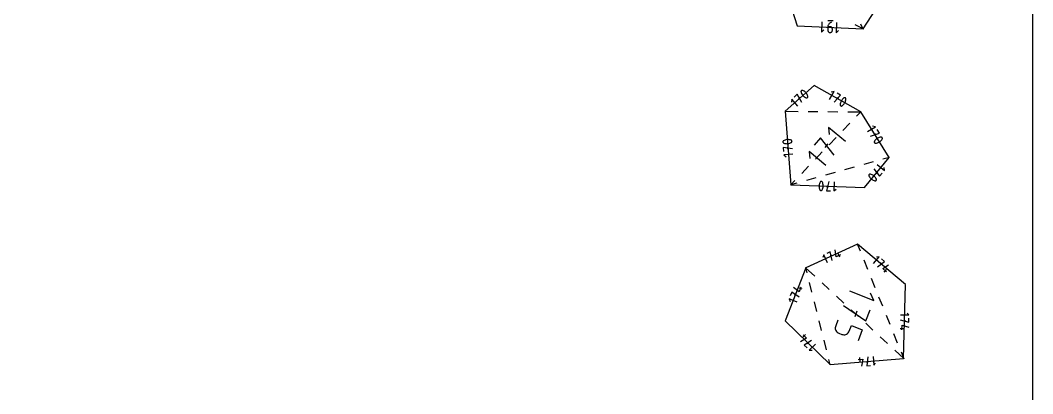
# Model space of a CAD drawing. Extents: x -2 to 214, y 3 to 282.
# Drawn here: x 157.8 to 214.4, y 141.8 to 162.7 of the extents above; entities that cross this region are included whole.
import ezdxf

# ---------------------------------------------------------------- set-up
doc = ezdxf.new("R2010")
doc.units = 0
doc.layers.add('Layer_1', color=7, linetype='CONTINUOUS')

msp = doc.modelspace()

# ---------------------------------------------------------------- linework, layer by layer
at = {"layer": 'Layer_1', "color": 5}
for points in [[(-1.511918, 3.023787), (214.388082, 3.023787), (214.388082, 282.423787), (-1.511918, 282.423787), (-1.511918, 3.023787)], [(204.90059, 162.178229), (206.908703, 165.265581), (205.675424, 167.142288), (202.399935, 167.167537), (200.541145, 164.470434), (201.220751, 162.330075), (204.90059, 162.178229)], [(204.978229, 153.30052), (206.351579, 154.978698), (204.770711, 157.528201), (202.158554, 159.003236), (200.541145, 157.558808), (200.85461, 153.444597), (204.978229, 153.30052)], [(201.705418, 148.798874), (200.541145, 145.850541), (203.054779, 143.40934), (207.167226, 143.745149), (207.265936, 147.870102), (204.584349, 150.125516), (201.705418, 148.798874)]]:
    msp.add_lwpolyline(points, dxfattribs=at)
at = {"layer": 'Layer_1', "color": 1}
for points in [[(202.596863, 162.564157), (202.572898, 161.983414), (202.707335, 162.107229)], [(203.137297, 162.541854), (203.137297, 162.541854), (203.09985, 162.529634), (203.065235, 162.512454), (203.033817, 162.490776), (203.005965, 162.465058), (202.982054, 162.435757), (202.962446, 162.403333), (202.947513, 162.368249), (202.937628, 162.330957), (202.933159, 162.291918), (202.925165, 162.09824), (202.925165, 162.09824), (202.926286, 162.074957), (202.93137, 162.052866), (202.940073, 162.032355), (202.952046, 162.013806), (202.966944, 161.997596), (202.984414, 161.984106), (203.004113, 161.97372), (203.025689, 161.966816), (203.048799, 161.963775), (203.048799, 161.963775), (203.07203, 161.964904), (203.094078, 161.970009), (203.114557, 161.978736), (203.133085, 161.990741), (203.149281, 162.005667), (203.162764, 162.023169), (203.173146, 162.042889), (203.180047, 162.064483), (203.183088, 162.087597), (203.185751, 162.152169), (203.185751, 162.152169), (203.184626, 162.175452), (203.179528, 162.19754), (203.170804, 162.218047), (203.158809, 162.236592), (203.143897, 162.252795), (203.126421, 162.266279), (203.106729, 162.276661), (203.085178, 162.283561), (203.06212, 162.286599), (202.933159, 162.291918)], [(203.220835, 162.611126), (202.930463, 162.623106)], [(203.419445, 162.530213), (203.395481, 161.94947), (203.529917, 162.073284)], [(204.439424, 162.420711), (204.920229, 162.167903)], [(204.910531, 162.158392), (204.768831, 162.441115)], [(201.763566, 158.316109), (201.763566, 158.316109), (201.775412, 158.32072), (201.785992, 158.327204), (201.795164, 158.335311), (201.802777, 158.34479), (201.80869, 158.355388), (201.812754, 158.366856), (201.814825, 158.378939), (201.814758, 158.391392), (201.812401, 158.403958), (201.812401, 158.403958), (201.79635, 158.451558), (201.77573, 158.496869), (201.750792, 158.539605), (201.72179, 158.57949), (201.688971, 158.616235), (201.652596, 158.649562), (201.612909, 158.679188), (201.570166, 158.704828), (201.524623, 158.726199), (201.524623, 158.726199), (201.519638, 158.727999), (201.514544, 158.729445), (201.509365, 158.730503), (201.504133, 158.731174), (201.498877, 158.731466), (201.493635, 158.731375), (201.488428, 158.730881), (201.483291, 158.729999), (201.478257, 158.728729), (201.478257, 158.728729), (201.466277, 158.724171), (201.455591, 158.717697), (201.446345, 158.709598), (201.438683, 158.700122), (201.432742, 158.689521), (201.428671, 158.678042), (201.42661, 158.665941), (201.426706, 158.65346), (201.429101, 158.640852), (201.429101, 158.640852), (201.445216, 158.593322), (201.465882, 158.548068), (201.490855, 158.505364), (201.519874, 158.465497), (201.55269, 158.428751), (201.589051, 158.395407), (201.628706, 158.365745), (201.671399, 158.340052), (201.71688, 158.318611), (201.71688, 158.318611), (201.721847, 158.316811), (201.726913, 158.315365), (201.73206, 158.314307), (201.737263, 158.313636), (201.742509, 158.313351), (201.747783, 158.313453), (201.75306, 158.313947), (201.758327, 158.314829), (201.763566, 158.316099)], [(203.02311, 158.220856), (203.275025, 158.666972), (203.119827, 158.623767)], [(203.289581, 158.070382), (203.640672, 158.460494), (203.442287, 158.572519)], [(201.250176, 157.848566), (200.908916, 158.230691), (200.899853, 158.069849)], [(201.478426, 158.052404), (201.222119, 158.510398), (201.05219, 158.358644)], [(201.374085, 158.340229), (201.289137, 158.264364)], [(203.528492, 158.261834), (203.429312, 158.317838)], [(203.631048, 157.885325), (203.631048, 157.885325), (203.639226, 157.875596), (203.648772, 157.867665), (203.659401, 157.86159), (203.670827, 157.857435), (203.682762, 157.855248), (203.694929, 157.855092), (203.707037, 157.857033), (203.718802, 157.861107), (203.729942, 157.867383), (203.729942, 157.867383), (203.769838, 157.897902), (203.806097, 157.932012), (203.838531, 157.969382), (203.866954, 158.00968), (203.89118, 158.052581), (203.91102, 158.09775), (203.926292, 158.14486), (203.936804, 158.193583), (203.942375, 158.243585), (203.942375, 158.243585), (203.942488, 158.248884), (203.942205, 158.254172), (203.941539, 158.259414), (203.940494, 158.264586), (203.93908, 158.269656), (203.937305, 158.274591), (203.935174, 158.279364), (203.932698, 158.283947), (203.929886, 158.28831), (203.929886, 158.28831), (203.92167, 158.298171), (203.912099, 158.3062), (203.901452, 158.312349), (203.890015, 158.316554), (203.878067, 158.318776), (203.865892, 158.318935), (203.853771, 158.316995), (203.841985, 158.312888), (203.830819, 158.306563), (203.830819, 158.306563), (203.791008, 158.275977), (203.754817, 158.241839), (203.722425, 158.204448), (203.694026, 158.16414), (203.669801, 158.121238), (203.649936, 158.076079), (203.634622, 158.028987), (203.624042, 157.980297), (203.618384, 157.930333), (203.618384, 157.930333), (203.618271, 157.925045), (203.618542, 157.919788), (203.619202, 157.914578), (203.620246, 157.909434), (203.621664, 157.904375), (203.623456, 157.899415), (203.625623, 157.894579), (203.628152, 157.889873), (203.631048, 157.885325)], [(200.518956, 157.558971), (201.269078, 157.553541)], [(201.823817, 157.549527), (202.37856, 157.545512)], [(202.9333, 157.541498), (203.488039, 157.537483)], [(204.042779, 157.533468), (204.792901, 157.528039)], [(204.786071, 157.544217), (204.540541, 157.288182)], [(204.156567, 156.887786), (203.772593, 156.48739)], [(203.9178, 155.873801), (202.973799, 156.646335), (203.011976, 156.264678)], [(205.152459, 156.426452), (205.587875, 156.69644), (205.431026, 156.733199)], [(205.313728, 156.166373), (205.809162, 156.339562), (205.689104, 156.533188)], [(205.615268, 156.219332), (205.555243, 156.316131)], [(200.921345, 155.851639), (200.921345, 155.851639), (200.924879, 155.863849), (200.926156, 155.876196), (200.925289, 155.888406), (200.922385, 155.90021), (200.917559, 155.911347), (200.91092, 155.921538), (200.902577, 155.930527), (200.892643, 155.938034), (200.88123, 155.943799), (200.88123, 155.943799), (200.833672, 155.959967), (200.785155, 155.971114), (200.736059, 155.97727), (200.686758, 155.978459), (200.637634, 155.97472), (200.58906, 155.96607), (200.54142, 155.952544), (200.495087, 155.934171), (200.450443, 155.910976), (200.450443, 155.910976), (200.445976, 155.908119), (200.44174, 155.904944), (200.437753, 155.901472), (200.434038, 155.897726), (200.430613, 155.893733), (200.427501, 155.88951), (200.424718, 155.885082), (200.422287, 155.880475), (200.420231, 155.875713), (200.420231, 155.875713), (200.416608, 155.863401), (200.41526, 155.850979), (200.416079, 155.838713), (200.418947, 155.826867), (200.423759, 155.815712), (200.430405, 155.805506), (200.438766, 155.796518), (200.448739, 155.78901), (200.460208, 155.783253), (200.460208, 155.783253), (200.507748, 155.767177), (200.556251, 155.756103), (200.60534, 155.749993), (200.654637, 155.748826), (200.703762, 155.752568), (200.752339, 155.761194), (200.799989, 155.774674), (200.846333, 155.792976), (200.890995, 155.816076), (200.890995, 155.816076), (200.895454, 155.818922), (200.89967, 155.822076), (200.903628, 155.825523), (200.907322, 155.829248), (200.910736, 155.833245), (200.913859, 155.837493), (200.916677, 155.841984), (200.919175, 155.846704), (200.921345, 155.851639)], [(203.284564, 155.100014), (202.512305, 156.082409), (202.16877, 155.662624)], [(202.932686, 155.73839), (202.760943, 155.528526)], [(203.388619, 156.086995), (203.004649, 155.686599)], [(205.524114, 155.839902), (205.524114, 155.839902), (205.526619, 155.827439), (205.531176, 155.815892), (205.537572, 155.805457), (205.545591, 155.79632), (205.555007, 155.788661), (205.565597, 155.782675), (205.57714, 155.778544), (205.589416, 155.776459), (205.602201, 155.776603), (205.602201, 155.776603), (205.651858, 155.784174), (205.700055, 155.796645), (205.746463, 155.813811), (205.790764, 155.835475), (205.832636, 155.861436), (205.871755, 155.891499), (205.907798, 155.925458), (205.940448, 155.96312), (205.969379, 156.004279), (205.969379, 156.004279), (205.972025, 156.008872), (205.974318, 156.013645), (205.976258, 156.018563), (205.977846, 156.023601), (205.979045, 156.028723), (205.979857, 156.033905), (205.98028, 156.039116), (205.980315, 156.044323), (205.979927, 156.049502), (205.979927, 156.049502), (205.977458, 156.062096), (205.972928, 156.073741), (205.96655, 156.08425), (205.958542, 156.093436), (205.94913, 156.10112), (205.938532, 156.107117), (205.926968, 156.111238), (205.91466, 156.113305), (205.901826, 156.113129), (205.901826, 156.113129), (205.852232, 156.105484), (205.804082, 156.092957), (205.757702, 156.075752), (205.713418, 156.05407), (205.671547, 156.028106), (205.632413, 155.998063), (205.596338, 155.96414), (205.563646, 155.926537), (205.534655, 155.885453), (205.534655, 155.885453), (205.532012, 155.880874), (205.529723, 155.876129), (205.527797, 155.871246), (205.526238, 155.866237), (205.525049, 155.861118), (205.524237, 155.855908), (205.523807, 155.850623), (205.523765, 155.845282), (205.524114, 155.839902)], [(200.957585, 155.464945), (200.438085, 155.539593), (200.455392, 155.312425)], [(200.980833, 155.15981), (200.469987, 155.120888), (200.592238, 155.015976)], [(200.665574, 155.556925), (200.674227, 155.443355)], [(202.823124, 154.536152), (201.879122, 155.308682), (201.9173, 154.927026)], [(202.620675, 155.2862), (202.236701, 154.885804)], [(205.473271, 154.73358), (204.938937, 154.584458)], [(205.696178, 154.582302), (206.092665, 154.257835), (206.076627, 154.418134)], [(206.372954, 154.984663), (206.007606, 154.882703)], [(201.852727, 154.485408), (201.468757, 154.085013)], [(203.335928, 154.137086), (202.80159, 153.987963)], [(204.404598, 154.435332), (203.870263, 154.286209)], [(205.261665, 154.040672), (205.261665, 154.040672), (205.250676, 154.034276), (205.241232, 154.026226), (205.233432, 154.016792), (205.227382, 154.006244), (205.223187, 153.994857), (205.220954, 153.982898), (205.220788, 153.970639), (205.222799, 153.958348), (205.227078, 153.9463), (205.227078, 153.9463), (205.250326, 153.901773), (205.277737, 153.860219), (205.309011, 153.821872), (205.343862, 153.786979), (205.381987, 153.755779), (205.423103, 153.728506), (205.466907, 153.70541), (205.513114, 153.686719), (205.561427, 153.672682), (205.561427, 153.672682), (205.566631, 153.671666), (205.57189, 153.671042), (205.577168, 153.670802), (205.582442, 153.670947), (205.587677, 153.671472), (205.592845, 153.672379), (205.597915, 153.673663), (205.60285, 153.675318), (205.60763, 153.677343), (205.60763, 153.677343), (205.61875, 153.683753), (205.6283, 153.69181), (205.636174, 153.701247), (205.642273, 153.711798), (205.646492, 153.723193), (205.648715, 153.735163), (205.648867, 153.74744), (205.64682, 153.759755), (205.642499, 153.771838), (205.642499, 153.771838), (205.619194, 153.816284), (205.591745, 153.857781), (205.560443, 153.896086), (205.525581, 153.930958), (205.487457, 153.962161), (205.446355, 153.989452), (205.402575, 154.012591), (205.356407, 154.031337), (205.308147, 154.045456), (205.308147, 154.045456), (205.302982, 154.046472), (205.297754, 154.0471), (205.292508, 154.047339), (205.287266, 154.047191), (205.282038, 154.046659), (205.276845, 154.045741), (205.271705, 154.044436), (205.266639, 154.042746), (205.261665, 154.040672)], [(205.502369, 154.345476), (205.826723, 153.932867), (205.971009, 154.109178)], [(205.650161, 154.077354), (205.722294, 154.165499)], [(201.198586, 153.540595), (200.833238, 153.438632)], [(201.084783, 153.684617), (200.839253, 153.428581)], [(202.267255, 153.838841), (201.73292, 153.689718)], [(202.593384, 153.633404), (202.593384, 153.633404), (202.58164, 153.638269), (202.569512, 153.640904), (202.557281, 153.641395), (202.545226, 153.639818), (202.533624, 153.636251), (202.522758, 153.630783), (202.512905, 153.623488), (202.50434, 153.614446), (202.497347, 153.603743), (202.497347, 153.603743), (202.476011, 153.558266), (202.459561, 153.511283), (202.448008, 153.463168), (202.441365, 153.414304), (202.439644, 153.365067), (202.442861, 153.315837), (202.451028, 153.266992), (202.464155, 153.218908), (202.482263, 153.171967), (202.482263, 153.171967), (202.484609, 153.167212), (202.487293, 153.16265), (202.490306, 153.158304), (202.493615, 153.154198), (202.497206, 153.150353), (202.501059, 153.14679), (202.505147, 153.143537), (202.509458, 153.140612), (202.513963, 153.138037), (202.513963, 153.138037), (202.525799, 153.133074), (202.537995, 153.130361), (202.550278, 153.129814), (202.562364, 153.131356), (202.573988, 153.134901), (202.584865, 153.140373), (202.594725, 153.147689), (202.60329, 153.156766), (202.610282, 153.167529), (202.610282, 153.167529), (202.631523, 153.212999), (202.647902, 153.259978), (202.65941, 153.308087), (202.666028, 153.35695), (202.66775, 153.406187), (202.664557, 153.455421), (202.65644, 153.50427), (202.64338, 153.552357), (202.625371, 153.599301), (202.625371, 153.599301), (202.623032, 153.604046), (202.620365, 153.608586), (202.61738, 153.612904), (202.614085, 153.616989), (202.61049, 153.620824), (202.606613, 153.624398), (202.602461, 153.627693), (202.598048, 153.630702), (202.593384, 153.633404)], [(202.981711, 153.626599), (202.849995, 153.11856), (203.077681, 153.110605)], [(203.287545, 153.615913), (203.269656, 153.103895), (203.387462, 153.213779)], [(202.85796, 153.346568), (202.971788, 153.342592)], [(204.576024, 150.146086), (204.730886, 149.763531)], [(202.910881, 149.088483), (202.708757, 149.527106), (202.656193, 149.384633)], [(203.172875, 149.209215), (203.068262, 149.692771), (202.873215, 149.602886)], [(203.15827, 149.497445), (203.060758, 149.452511)], [(203.633489, 149.53969), (203.389946, 149.42746), (203.330023, 149.813392)], [(203.605422, 149.408537), (203.515655, 149.603338)], [(204.939049, 149.249315), (205.147213, 148.735095)], [(205.487368, 149.050479), (205.798233, 149.42008), (205.646937, 149.406999)], [(205.708137, 148.864798), (206.101167, 149.16529), (205.936811, 149.303526)], [(205.962737, 149.000702), (205.880568, 149.069811)], [(206.203246, 148.588664), (205.998025, 148.761271), (206.321737, 148.979771)], [(202.196795, 148.344214), (201.68913, 148.813945)], [(201.7738, 148.525757), (201.700031, 148.8204)], [(206.072623, 148.558237), (206.210686, 148.722385)], [(202.043266, 147.449467), (201.908533, 147.987612)], [(203.011168, 147.590684), (202.603982, 147.967451)], [(205.355377, 148.220879), (205.563544, 147.70666)], [(201.318329, 147.161184), (200.908567, 147.438429), (200.829689, 147.238675)], [(201.422917, 147.718358), (201.324425, 147.468941), (201.014428, 147.706498)], [(201.108602, 147.359435), (201.069169, 147.259574)], [(201.493257, 147.60416), (201.293758, 147.682939)], [(203.825542, 146.837158), (203.418355, 147.213921)], [(204.134395, 147.513535), (205.505046, 146.972275), (205.320575, 147.397351)], [(201.212376, 146.892872), (200.76318, 147.070256), (200.823636, 146.930947)], [(202.312732, 146.373181), (202.177999, 146.911322)], [(203.811092, 146.694826), (205.061418, 145.848854), (205.302107, 146.458366)], [(205.771707, 147.19244), (205.979871, 146.678224)], [(204.639915, 146.083628), (204.232728, 146.460395)], [(204.451045, 146.089883), (204.571374, 146.394598)], [(206.188035, 146.164005), (206.396198, 145.649789)], [(206.984, 146.182226), (207.466815, 146.170672), (207.362015, 146.280577)], [(202.582201, 145.296891), (202.447465, 145.835036)], [(203.487775, 145.876075), (203.367583, 145.571705), (203.367583, 145.571705), (203.350922, 145.515137), (203.344766, 145.458097), (203.348593, 145.40179), (203.361882, 145.347423), (203.384118, 145.296207), (203.414778, 145.249351), (203.45334, 145.208058), (203.499289, 145.173543), (203.552104, 145.147007), (203.703728, 145.08713), (203.703728, 145.08713), (203.760394, 145.070429), (203.817456, 145.064263), (203.873721, 145.068097), (203.927995, 145.081401), (203.979095, 145.10365), (204.025821, 145.134314), (204.066983, 145.172858), (204.101396, 145.218755), (204.127862, 145.271477), (204.248057, 145.575847), (204.858429, 145.334815), (204.618043, 144.726076)], [(205.454292, 145.330102), (205.047105, 145.706865)], [(206.9771, 145.893834), (207.457343, 145.774944), (207.462483, 145.989648)], [(207.071118, 145.33478), (207.077535, 145.602863), (207.45045, 145.486813)], [(207.242339, 145.780091), (207.244914, 145.887427)], [(201.549793, 145.057906), (201.74216, 144.871081), (201.403666, 144.67626)], [(201.682258, 145.078924), (201.532821, 144.925056)], [(206.268665, 144.576572), (205.861479, 144.953339)], [(206.604362, 145.13557), (206.812525, 144.62135)], [(206.965705, 145.417707), (207.180134, 145.412574)], [(202.023913, 144.747112), (201.610422, 144.475462), (201.764487, 144.325835)], [(201.760257, 144.629743), (201.837279, 144.55494)], [(202.230856, 144.546134), (201.894387, 144.199682), (202.046229, 144.201922)], [(202.851667, 144.220602), (202.716934, 144.758746)], [(205.171541, 143.824467), (205.103836, 143.334378), (205.317887, 143.351858)], [(205.459055, 143.847945), (205.498361, 143.366594), (205.596631, 143.482372)], [(207.183513, 143.730078), (206.675852, 144.199809)], [(207.020689, 144.107134), (207.175555, 143.724578)], [(203.060169, 143.387813), (202.9864, 143.682457)], [(204.625479, 143.672152), (204.892747, 143.693978), (204.816576, 143.310922)], [(204.696853, 143.785704), (204.714312, 143.571928)], [(205.086331, 143.548733), (205.193342, 143.557468)]]:
    msp.add_lwpolyline(points, dxfattribs=at)

doc.saveas('drawing.dxf')
